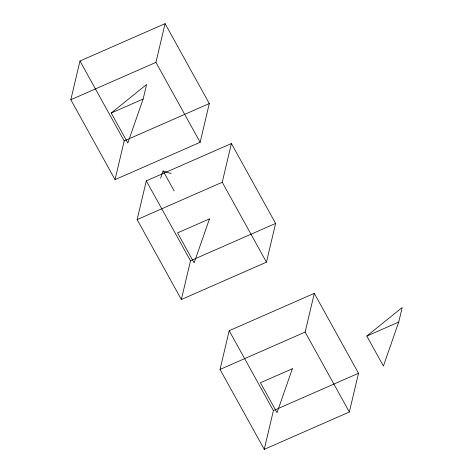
<?xml version="1.0" encoding="UTF-8"?>
<svg xmlns="http://www.w3.org/2000/svg" width="473" height="473" viewBox="0 0 473 473"><rect width="100%" height="100%" fill="white"/><g stroke="black" fill="none" stroke-linecap="round" stroke-linejoin="round"><path stroke-width="0.71" d="M70.826 99.726L79.984 60.999L165.089 23.65L209.297 103.563L200.138 142.296L115.04 179.639L70.826 99.726L155.93 62.383L165.089 23.65M115.04 179.639L124.192 140.913L79.984 60.999M143.153 99.023L146.583 84.501L111.238 113.029L127.816 143L143.153 99.023L111.238 113.029M137.14 219.596L146.299 180.869L231.403 143.52L275.611 223.433L266.453 262.166L181.354 299.51L137.14 219.596L222.245 182.253L231.403 143.52M181.354 299.51L190.507 260.783L146.299 180.869M220.034 369.437L229.192 330.704L314.297 293.361L358.504 373.274L349.352 412.001L264.247 449.35L220.034 369.437L305.138 332.087L314.297 293.361M264.247 449.35L273.4 410.617L229.192 330.704M398.739 322.048L402.174 307.527L366.823 336.055L383.402 366.025L398.739 322.048L366.823 336.055M160.56 178.286L163.114 170.954L171.196 173.615M124.192 140.913L209.297 103.563M190.507 260.783L275.611 223.433M273.4 410.617L358.504 373.274M155.93 62.383L200.138 142.296M222.245 182.253L266.453 262.166M305.138 332.087L349.352 412.001M163.114 170.954L174.165 190.932M209.468 218.893L194.131 262.87L177.552 232.899L209.468 218.893M292.361 368.733L277.024 412.704L260.446 382.74L292.361 368.733"/></g></svg>
